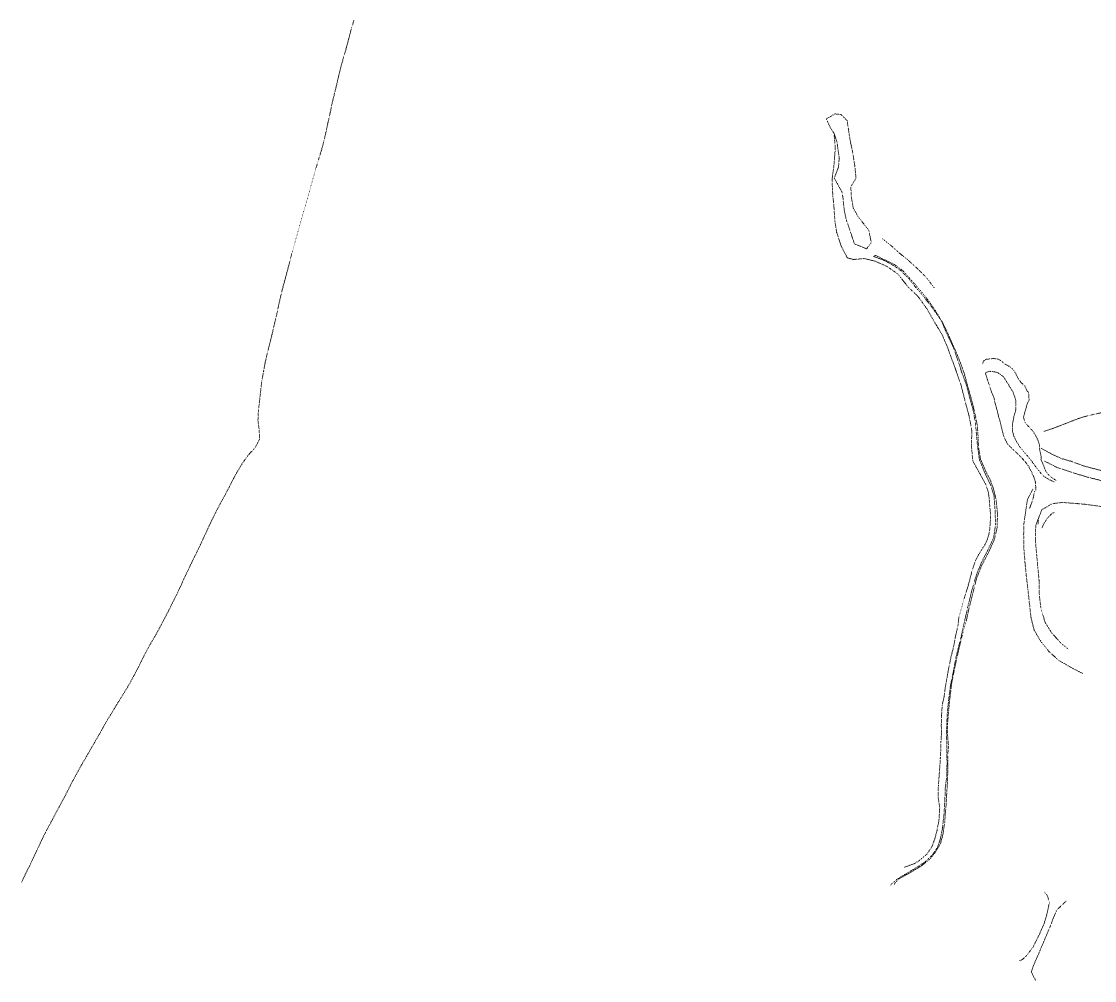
# Model space of a CAD drawing. Extents: x 682410 to 689460, y 7661803 to 7669124.
# Drawn here: x 683984 to 684706, y 7662801 to 7663447 of the extents above; entities that cross this region are included whole.
import ezdxf

# ---------------------------------------------------------------- set-up
doc = ezdxf.new("R2010")
doc.units = 0
doc.header["$MEASUREMENT"] = 0
doc.linetypes.add('DOT', pattern=[0.25, 0, -0.25])
doc.layers.add('02 TOE_Line', color=1, linetype='DOT', lineweight=20)

msp = doc.modelspace()

# ---------------------------------------------------------------- linework, layer by layer
at = {"layer": '02 TOE_Line'}
for points in [[(683983.75, 7662867.37, 3955.79), (683986.49, 7662873.22, 3956.67), (683989.37, 7662878.9, 3957.81), (683992.18, 7662884.9, 3958.94), (683994.84, 7662890.48, 3959.81), (683997.45, 7662896.16, 3960.66), (684000.21, 7662901.68, 3961.4), (684003.22, 7662907.14, 3962.11), (684006.01, 7662912.56, 3962.76), (684009.04, 7662918.18, 3963.6), (684012.28, 7662924.18, 3964.26), (684015.29, 7662929.98, 3964.96), (684018.15, 7662935.61, 3965.57), (684021.12, 7662941.05, 3966.24), (684024.07, 7662946.39, 3966.9), (684027.51, 7662952.28, 3967.59), (684030.86, 7662958.17, 3968.29), (684034.22, 7662963.87, 3968.93), (684037.58, 7662969.69, 3969.67), (684040.84, 7662975.61, 3970.32), (684044.4, 7662981.41, 3971.04), (684047.96, 7662987.35, 3971.68), (684051.55, 7662993.07, 3972.45), (684055.07, 7662998.78, 3973.14), (684058.44, 7663004.79, 3973.77), (684061.49, 7663010.44, 3974.35), (684064.39, 7663016.27, 3974.94), (684067.11, 7663021.78, 3975.46), (684070.39, 7663027.78, 3975.98), (684073.8, 7663033.56, 3976.41), (684076.86, 7663039.05, 3976.78), (684079.66, 7663044.39, 3977.12), (684082.45, 7663049.81, 3977.59), (684085.34, 7663055.57, 3978.15), (684088.11, 7663061.13, 3978.78), (684091.03, 7663067.21, 3979.44), (684093.76, 7663073.27, 3980.11), (684096.48, 7663078.86, 3980.71), (684099.02, 7663084.3, 3981.25), (684101.71, 7663089.67, 3981.62), (684104.34, 7663095.11, 3982.02), (684106.9, 7663100.64, 3982.45), (684109.43, 7663106.1, 3982.93), (684112.05, 7663111.72, 3983.44), (684114.81, 7663117.22, 3983.97), (684117.63, 7663122.66, 3984.56), (684120.66, 7663128.14, 3985.17), (684123.54, 7663133.57, 3985.78), (684126.44, 7663139.3, 3986.28), (684129.45, 7663144.75, 3986.65), (684132.77, 7663150.15, 3987.01), (684136.42, 7663155.22, 3987.25), (684141.35, 7663160.68, 3987.33), (684144.09, 7663166.1, 3987.5), (684143.8, 7663172.31, 3987.85), (684142.98, 7663178.74, 3988.43), (684143.27, 7663184.94, 3989.22), (684145.55, 7663204.83, 3991.66), (684146.75, 7663211.68, 3992.38), (684147.93, 7663217.95, 3992.98), (684149.27, 7663223.94, 3993.56), (684150.84, 7663230.03, 3994.17), (684152.4, 7663236.23, 3994.78), (684153.73, 7663242.19, 3995.29), (684155.24, 7663248.34, 3995.95), (684156.61, 7663254.72, 3996.58), (684157.94, 7663260.84, 3997.15), (684159.37, 7663266.79, 3997.72), (684161.03, 7663272.92, 3998.31), (684162.68, 7663279, 3998.82), (684164.23, 7663284.88, 3999.44), (684165.73, 7663290.96, 4000.01), (684182.01, 7663348.46, 4006.18), (684183.92, 7663354.74, 4006.97), (684185.71, 7663360.48, 4007.67), (684187.32, 7663366.49, 4008.35), (684188.75, 7663372.78, 4008.98), (684190.16, 7663379.37, 4009.66), (684191.68, 7663386.08, 4010.29), (684192.99, 7663392.59, 4010.89), (684194.66, 7663399.17, 4011.51), (684196.05, 7663405.25, 4012.05), (684197.47, 7663411.33, 4012.62), (684198.99, 7663417.37, 4013.21), (684200.68, 7663423.42, 4013.97), (684202.52, 7663429.66, 4014.8), (684204.17, 7663435.9, 4015.54), (684205.76, 7663442.06, 4016.2), (684207.57, 7663448.13, 4016.85)], [(684530.87, 7663372.14, 3942.86), (684531.73, 7663362.07, 3942.14), (684530.88, 7663351.09, 3941.29), (684529.52, 7663340.85, 3940.49), (684530.04, 7663330.18, 3939.99), (684530.82, 7663322.35, 3939.8), (684531.41, 7663313.32, 3939.89), (684532.65, 7663305.15, 3939.72), (684535.72, 7663295.99, 3939.41), (684539.8, 7663288.14, 3939.27), (684543.88, 7663287.05, 3939.04), (684551.39, 7663287.65, 3937.94), (684558.67, 7663285.84, 3937.38), (684566.65, 7663282.29, 3937.38), (684573.77, 7663277.26, 3937.24), (684581.07, 7663268.21, 3936.93), (684587.43, 7663262.13, 3936.78), (684593.34, 7663253.91, 3936.78), (684598.12, 7663245.54, 3936.61), (684603.75, 7663236.17, 3935.78), (684607.55, 7663227.08, 3935.5), (684611.94, 7663215.2, 3935.01), (684616.34, 7663202.46, 3934.98), (684619.38, 7663190.51, 3935.04), (684621.8, 7663181.66, 3934.66), (684623.65, 7663171.6, 3934.24), (684623.4, 7663161.49, 3933.97), (684624.33, 7663151.34, 3933.9), (684629.02, 7663142.8, 3933.64), (684633.11, 7663135.35, 3933.2), (684634.84, 7663129.74, 3933.13), (684635.33, 7663126.17, 3932.98), (684635.66, 7663121.6, 3932.78), (684636.25, 7663115.05, 3932.81), (684636.08, 7663109.86, 3932.63), (684635.49, 7663103.4, 3932.44), (684634.13, 7663098.38, 3932.42), (684632.33, 7663094.77, 3932.75), (684630.06, 7663091.26, 3932.46), (684627.88, 7663087.64, 3932.47), (684626.1, 7663084.16, 3932.24), (684623.79, 7663077.55, 3931.7), (684622.78, 7663073.22, 3931.4), (684620.85, 7663066.16, 3931.17), (684618.88, 7663060.16, 3931.4), (684616.94, 7663053.07, 3931.26), (684614.93, 7663046.04, 3931.42), (684614.41, 7663040.86, 3931.04), (684612.62, 7663033.02, 3931.02), (684611.27, 7663025.76, 3931.25), (684609.57, 7663019.16, 3931.02), (684607.86, 7663010.59, 3930.7), (684606.86, 7663004.87, 3930.24), (684605.72, 7662998.38, 3930.46), (684605.03, 7662992.76, 3930.39), (684603.69, 7662986.89, 3930.21), (684603.26, 7662979.85, 3929.85), (684603.09, 7662973.36, 3929.55), (684603.21, 7662967.47, 3929.29), (684602.86, 7662962.31, 3929.46), (684602.69, 7662956.35, 3929.36), (684602.43, 7662950.82, 3928.98), (684602.01, 7662944.28, 3929.02), (684601.57, 7662938.54, 3928.97), (684601.1, 7662932.43, 3929.03), (684600.93, 7662924.75, 3928.21), (684602.06, 7662917.95, 3928.11), (684601.51, 7662909.38, 3927.71), (684600.22, 7662902.6, 3927.51), (684598.69, 7662896.73, 3927.31), (684596.65, 7662891.28, 3927.1), (684593.16, 7662886.27, 3926.97), (684587.98, 7662881.93, 3926.5), (684584.76, 7662880.06, 3926.74), (684578.24, 7662877.67, 3926.89)], [(684563.57, 7663300.94, 3938.3), (684569.55, 7663296.15, 3938.06), (684575.29, 7663290.98, 3937.73), (684581.1, 7663286.31, 3937.54), (684587.25, 7663280.67, 3937.37), (684593.36, 7663274.47, 3936.92), (684598.33, 7663267.91, 3936.88)], [(684569.17, 7662865.7, 3925.08), (684569.62, 7662866.47, 3925.19), (684573.27, 7662869.68, 3925.32), (684579.52, 7662873.34, 3925.59), (684587.08, 7662877.91, 3925.53), (684592.28, 7662881.41, 3925.56), (684596.7, 7662885.54, 3925.6), (684600.32, 7662890.72, 3925.89), (684602.53, 7662896.88, 3925.98), (684603.93, 7662904.16, 3925.92), (684604.91, 7662913.51, 3926.28), (684605.54, 7662924.06, 3926.53), (684605.81, 7662931.66, 3926.88), (684606.81, 7662939.28, 3927.17), (684606.94, 7662947.07, 3927.4), (684606.9, 7662956.52, 3927.56), (684606.6, 7662966.86, 3927.59), (684606.76, 7662974.25, 3927.89), (684607.17, 7662981.79, 3928.01), (684607.98, 7662990.02, 3928.44), (684609.24, 7662999.91, 3928.66), (684611.33, 7663009.92, 3928.84), (684612.82, 7663018.3, 3929.2), (684615.01, 7663027.25, 3929.54), (684616.7, 7663033.93, 3929.52), (684618.63, 7663042.87, 3929.73), (684620.84, 7663052.61, 3929.72), (684623.61, 7663064.12, 3930.19), (684626.89, 7663074.85, 3930.48), (684630.03, 7663082.75, 3930.8), (684634.32, 7663091.11, 3930.97), (684638.34, 7663099.56, 3931.28), (684639.64, 7663108.62, 3931.38), (684639.23, 7663119.48, 3931.85), (684638.59, 7663127.65, 3931.88), (684636.63, 7663134.34, 3932.01), (684632.58, 7663142.98, 3932.44), (684628.76, 7663152.14, 3932.59), (684627.59, 7663160.71, 3932.8), (684626.96, 7663167.11, 3932.94), (684626.11, 7663176.89, 3933.24), (684624.73, 7663184.82, 3933.56), (684622.2, 7663193.98, 3933.66), (684620.15, 7663202.23, 3933.9), (684616.83, 7663211.25, 3934.05), (684614.19, 7663219.11, 3934.24), (684611.4, 7663227.33, 3934.28), (684608.17, 7663234.28, 3934.73), (684605.32, 7663240.44, 3934.74), (684603.21, 7663245.71, 3935.03), (684599.26, 7663251.34, 3935.52), (684595.46, 7663256.65, 3935.66), (684590.46, 7663262.93, 3935.68), (684585.88, 7663268.27, 3935.69), (684581.12, 7663274.12, 3936.01), (684576.2, 7663279.27, 3936.08), (684571.66, 7663282.54, 3936.21), (684564.51, 7663286.45, 3936.39), (684557.48, 7663289.09, 3936.71), (684558.82, 7663289.79, 3936.71), (684565.1, 7663286.73, 3936.42), (684571.69, 7663283.54, 3936.36), (684577.29, 7663279.39, 3936.05), (684581.31, 7663274.85, 3935.96), (684585.7, 7663270.05, 3935.88), (684590.46, 7663264.43, 3935.81), (684594.9, 7663258.64, 3935.57), (684599.17, 7663252.37, 3935.51), (684603.75, 7663244.91, 3935.14), (684607.08, 7663238.16, 3935.02), (684610.74, 7663229.86, 3934.57), (684613.59, 7663223.49, 3934.22), (684615.76, 7663217.97, 3934.15), (684618.35, 7663210.98, 3934.22), (684620.33, 7663203.54, 3933.98), (684622.25, 7663196.82, 3933.84), (684624.57, 7663188.4, 3933.61), (684625.94, 7663182.34, 3933.54), (684627.36, 7663175.24, 3933.26), (684627.88, 7663167.6, 3933.01), (684628.09, 7663161.08, 3932.78), (684629.56, 7663152.42, 3932.47), (684633.11, 7663144.16, 3932.37), (684636.06, 7663138.57, 3932.26), (684638.24, 7663132.66, 3932.01), (684639.94, 7663125.61, 3931.82), (684640.94, 7663115.92, 3931.73), (684640.64, 7663106.34, 3931.49), (684638.76, 7663098.2, 3931.37), (684634.49, 7663088.91, 3930.79), (684630.4, 7663081.22, 3930.85), (684626.88, 7663072.31, 3930.29), (684624.24, 7663061.9, 3930.13), (684621.9, 7663052.7, 3929.73), (684619.88, 7663043.42, 3929.74), (684617.15, 7663033.68, 3929.48), (684615.15, 7663025.54, 3929.3), (684613.47, 7663018.05, 3929.07), (684611.71, 7663009.81, 3928.8), (684610.06, 7663001.45, 3928.67), (684609.14, 7662993.92, 3928.62), (684608.1, 7662983.99, 3928.2), (684607.35, 7662974.77, 3927.91), (684607.29, 7662967.25, 3927.67), (684607.91, 7662959.32, 3927.58), (684607.4, 7662952.8, 3927.52), (684607.41, 7662945.03, 3927.43), (684607.39, 7662939.73, 3927.23), (684607.18, 7662934.32, 3927.01), (684606.66, 7662925.85, 3926.66), (684606.39, 7662919.91, 3926.37), (684605.78, 7662913.72, 3926.13), (684605.33, 7662907.14, 3926.05), (684604.24, 7662900.06, 3925.89), (684602.61, 7662893.92, 3925.74), (684599.73, 7662888.71, 3925.85), (684595.64, 7662883.39, 3925.54), (684589.43, 7662878.44, 3925.62), (684581, 7662873.4, 3925.6), (684574.04, 7662869.59, 3925.4), (684571.3, 7662866.02, 3925.01)], [(684630.77, 7663216.31, 3929.9), (684631.68, 7663218.89, 3928.54), (684633.56, 7663219.83, 3928.32), (684638.06, 7663220.32, 3927.48), (684641.58, 7663219.93, 3926.68), (684643.6, 7663218.61, 3926.76), (684645.58, 7663216.78, 3927.44), (684648.39, 7663215.32, 3927.51), (684650.79, 7663213.55, 3927.36), (684652.55, 7663211.38, 3927.46), (684654.86, 7663206.88, 3927.94), (684656.83, 7663204.12, 3927.67), (684659.34, 7663201.84, 3926.98), (684660.8, 7663198.55, 3927.25), (684661.82, 7663197.46, 3927.15), (684662.21, 7663192.3, 3927.03), (684661.01, 7663190.09, 3928), (684658.38, 7663180.61, 3927.72), (684659.24, 7663178.47, 3926.42), (684659.58, 7663177.17, 3925.95), (684661.2, 7663175.21, 3924.66), (684664.54, 7663171.72, 3922.04), (684666.85, 7663168.07, 3921.29), (684668.37, 7663164.81, 3921.27), (684669.14, 7663162.25, 3921.61), (684669.27, 7663159.15, 3922.4), (684670.41, 7663153.95, 3923.26), (684670.17, 7663152.49, 3923.67), (684673.51, 7663144.31, 3923.22), (684675.33, 7663142.04, 3923.19), (684677.16, 7663140.35, 3923.48), (684680.7, 7663137.94, 3923.02)], [(684679.06, 7663137.34, 3923.05), (684676.98, 7663138.17, 3923.36), (684674.39, 7663139.52, 3923.53), (684672.2, 7663140.92, 3923.96), (684669.39, 7663143.9, 3924.56), (684666.63, 7663147.43, 3925.19), (684664.01, 7663151.14, 3925.79), (684661.25, 7663154.57, 3926.35), (684658.44, 7663157.83, 3926.91), (684655.9, 7663160.86, 3927.4), (684653.82, 7663164.22, 3927.82), (684651.99, 7663167.88, 3928.26), (684650.97, 7663171.42, 3928.54), (684651.05, 7663176.24, 3929.06), (684651.98, 7663181.31, 3929.45), (684653.16, 7663185.35, 3929.66), (684653.34, 7663189.35, 3929.99), (684653.19, 7663192.12, 3930.16), (684652.61, 7663194.3, 3930.17), (684651.27, 7663197.99, 3930.12), (684650.15, 7663199.73, 3930.06), (684647.86, 7663203.46, 3930.11), (684644.91, 7663208.13, 3930.1), (684641.32, 7663210.66, 3930.16), (684639.19, 7663211.29, 3930.22), (684635.97, 7663211.73, 3930.26), (684632.77, 7663210.9, 3930.11), (684634.14, 7663205.93, 3929.82), (684635.39, 7663202.48, 3929.77), (684636.84, 7663197.93, 3929.87), (684638.65, 7663193.53, 3929.9), (684639.35, 7663190.01, 3929.82), (684640.39, 7663186.45, 3929.73), (684641.02, 7663184.13, 3929.69), (684641.78, 7663180.74, 3929.4), (684642.75, 7663177.57, 3929.36), (684643.72, 7663173.51, 3929.04), (684644.76, 7663169.31, 3928.64), (684645.79, 7663166.56, 3928.34), (684647.59, 7663162.79, 3928.02), (684650.79, 7663159.61, 3927.51), (684654.21, 7663156.43, 3926.98), (684656.66, 7663154.02, 3926.74), (684659.67, 7663150.72, 3926.27), (684661.94, 7663147.59, 3925.65), (684664.01, 7663143.6, 3924.93), (684665.38, 7663140.57, 3924.36), (684666.54, 7663136.75, 3923.79), (684666.69, 7663133.18, 3923.39), (684666.71, 7663131.06, 3923.12)], [(684710.79, 7663183.78, 3912.66), (684705.59, 7663182.7, 3913.57), (684700.3, 7663181.4, 3914.35), (684695.42, 7663179.89, 3915.45), (684690.48, 7663177.98, 3916.52), (684686.42, 7663176.42, 3917.07), (684681.78, 7663174.58, 3918.04), (684677.43, 7663172.93, 3918.98), (684671.63, 7663170.99, 3920.15)], [(684670.37, 7663159.87, 3921.5), (684677.77, 7663155.79, 3921.56), (684683.94, 7663152.96, 3921.4), (684690.8, 7663150.98, 3921.21), (684698.85, 7663148.04, 3921.25), (684705.47, 7663146.23, 3921.15), (684715.15, 7663143.77, 3921.2)], [(684672.28, 7663151.4, 3923.57), (684680.93, 7663146.99, 3923.07), (684691.93, 7663143.29, 3922.81), (684702.55, 7663140.15, 3922.68), (684714.81, 7663137.18, 3922.63), (684731.49, 7663134.34, 3922.4), (684748.29, 7663133.14, 3922.45), (684762.22, 7663133.04, 3922.47), (684776.29, 7663131.91, 3922.42), (684792.61, 7663133.57, 3922.51), (684804.34, 7663135.26, 3922.3), (684811.88, 7663138.09, 3922.49), (684818.09, 7663144.87, 3922.93), (684821.2, 7663151.71, 3923.4), (684822.16, 7663156.46, 3923.55), (684821.97, 7663158.73, 3923.32)], [(684698.14, 7663008.29, 3906.44), (684690.57, 7663012.16, 3907.5), (684682.36, 7663016.92, 3908.68), (684675.64, 7663022.85, 3909.96), (684669.8, 7663030.25, 3911.12), (684665.51, 7663037.61, 3912.06), (684663.43, 7663046.14, 3912.95), (684662.39, 7663055.73, 3913.98), (684661.38, 7663064.98, 3915.33), (684660.27, 7663074.24, 3916.68), (684659.44, 7663083.03, 3918.09), (684658.7, 7663092.27, 3919.36), (684658.54, 7663101.7, 3920.52), (684658.73, 7663109.27, 3921.32), (684659.94, 7663117.77, 3922.04), (684661.08, 7663125.3, 3922.86), (684664.91, 7663132.71, 3923.2)], [(684665.81, 7663131.01, 3923.06), (684665.04, 7663126.46, 3922.92), (684662.58, 7663119.49, 3922.43)], [(684668.19, 7663108.91, 3921.35), (684668.64, 7663112.75, 3921.78), (684670.68, 7663118.4, 3922.32), (684674.21, 7663120.49, 3922.48), (684677.74, 7663122.57, 3922.63), (684684.57, 7663123.41, 3922.58), (684689.53, 7663123, 3922.5), (684694.49, 7663122.6, 3922.42), (684699.44, 7663122.19, 3922.34), (684705.47, 7663121.4, 3922.36), (684711.49, 7663120.61, 3922.39)], [(684688.54, 7663024.51, 3908.6), (684682.66, 7663029.62, 3909.86), (684677.3, 7663035.77, 3911.1), (684672.93, 7663042.67, 3912.24), (684670.07, 7663052.5, 3913.44), (684669.09, 7663061.38, 3914.62), (684668.94, 7663070.55, 3916.05), (684668.14, 7663079.21, 3917.27), (684667.33, 7663087.73, 3918.74), (684666.47, 7663097.79, 3920.11), (684666.66, 7663107.63, 3921.44), (684668.86, 7663114.04, 3922.16)], [(684679.03, 7663116.57, 3921.32), (684677.48, 7663115.92, 3921.33), (684674.55, 7663112.79, 3921.36), (684671.87, 7663108.65, 3921.4), (684670.8, 7663105.96, 3921.42)], [(684655.69, 7662814.62, 3908.72), (684657.49, 7662815.4, 3908.68), (684660.25, 7662817.83, 3908.77), (684664.89, 7662823.99, 3908.7), (684669.23, 7662832.7, 3909.03), (684672.47, 7662840.11, 3909.27), (684674.3, 7662846.43, 3909.41), (684675.88, 7662853.95, 3909.46), (684674.55, 7662858.38, 3909.73), (684672.3, 7662861.22, 3910.06)], [(684687.06, 7662854.83, 3908.84), (684682.33, 7662850.29, 3909.29), (684680.69, 7662848.61, 3909.37), (684678.28, 7662842.84, 3909.31), (684676.38, 7662837.7, 3909.23), (684673.38, 7662830.69, 3908.99), (684670.26, 7662823.29, 3908.82), (684667.2, 7662816.12, 3908.66), (684664.67, 7662810.34, 3908.26), (684663.77, 7662807.23, 3907.91), (684665.11, 7662804.19, 3907.79), (684666.68, 7662801.38, 3907.85)]]:
    msp.add_polyline3d(points, dxfattribs=at)
msp.add_polyline3d([(684540.97, 7663372.01, 3942.52), (684539.71, 7663380.5, 3943.82), (684535.59, 7663384.71, 3944.74), (684531.39, 7663385.11, 3944.72), (684525.75, 7663381.72, 3944.73), (684526.92, 7663378.95, 3944.29), (684528.94, 7663374.83, 3943.7), (684530.87, 7663372.14, 3942.86), (684532.89, 7663365.84, 3941.84), (684534.37, 7663355.37, 3940.53), (684533.82, 7663349.11, 3940.02), (684531.03, 7663341.76, 3940.16), (684536.12, 7663332.73, 3938.37), (684536.79, 7663329.43, 3938.12), (684537.76, 7663320.12, 3937.73), (684539.14, 7663313.59, 3937.39), (684542.19, 7663304.81, 3936.8), (684544.6, 7663297.51, 3936.88), (684552.83, 7663294.23, 3936.16), (684555.97, 7663298.47, 3935.69), (684554.28, 7663306.68, 3936.16), (684546.95, 7663316.07, 3937), (684543.81, 7663321.62, 3937.85), (684542.46, 7663329.44, 3937.9), (684542.19, 7663336.13, 3939.14), (684545.7, 7663341.81, 3940.68), (684544.79, 7663350.37, 3941.26), (684543.36, 7663359.64, 3941.8), (684541.81, 7663366.65, 3942.14)], close=True, dxfattribs=at)

doc.saveas('drawing.dxf')
